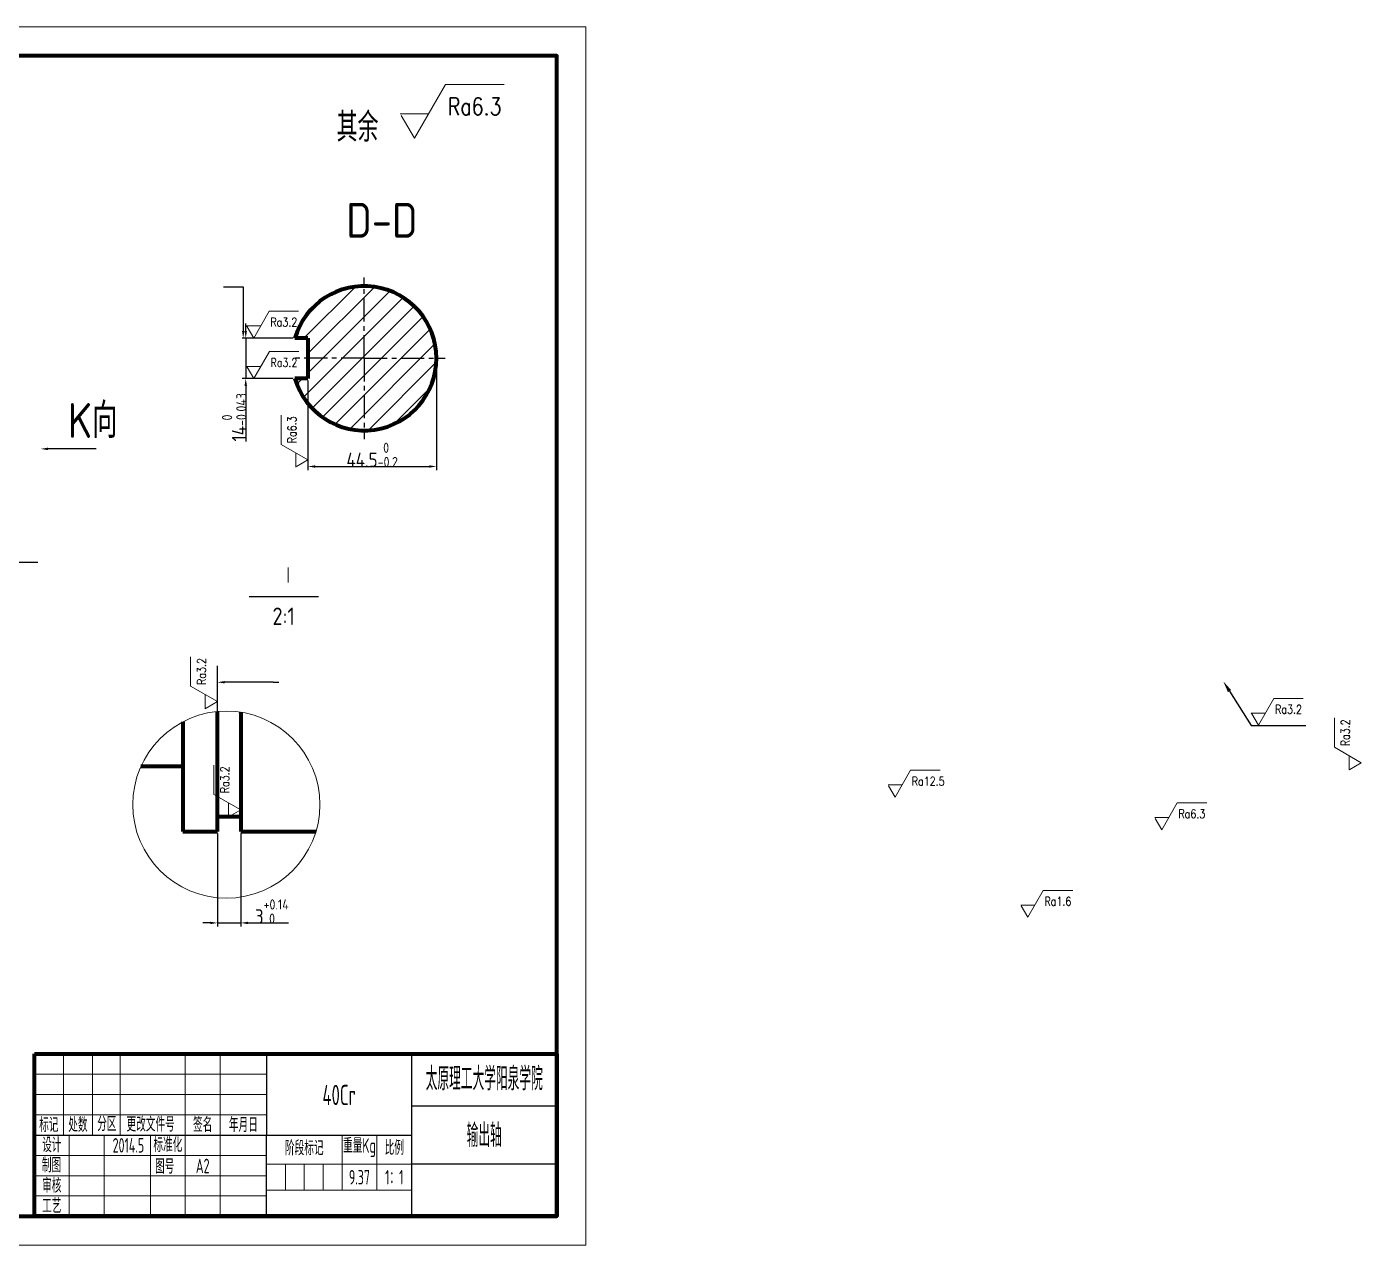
# Model space of a CAD drawing. Header units: millimetres. Extents: x -134 to 1622, y -8 to 444.
# Drawn here: x 1161.8 to 1621.6, y -8.4 to 411.6 of the extents above; entities that cross this region are included whole.
import ezdxf
from ezdxf import colors
from ezdxf.entities.mleader import LeaderData, LeaderLine
from ezdxf.math import Vec2, Vec3

# ---------------------------------------------------------------- set-up
doc = ezdxf.new("R2010")
doc.units = ezdxf.units.MM
doc.header["$LTSCALE"] = 0.25
doc.linetypes.add('CENTER', pattern=[50.8, 31.75, -6.35, 6.35, -6.35])
for name, color, linetype in [('2细线层', 4, 'Continuous'), ('中心线', 1, 'CENTER'), ('剖面线', 2, 'Continuous'), ('标注线', 3, 'Continuous'), ('细实线层', 7, 'Continuous')]:
    doc.layers.add(name, color=color, linetype=linetype)
for name, color, linetype, lineweight in [('图层2', 7, 'Continuous', 9), ('粗实线', 6, 'Continuous', 70), ('细实线', 6, 'Continuous', 20), ('轮廓', 7, 'Continuous', 50)]:
    doc.layers.add(name, color=color, linetype=linetype, lineweight=lineweight)
doc.styles.add('biaozhu', font='gbenor.shx', dxfattribs={"height": 5, "bigfont": 'gbcbig.shx'})
doc.styles.add('gbcbig1', font='gbenor.shx', dxfattribs={"width": 0.7, "height": 5, "bigfont": 'gbcbig.shx'})
doc.styles.add('TH_GBDIM', font='romans.shx', dxfattribs={"width": 0.8, "bigfont": 'gbcbig.shx'})
doc.dimstyles.new('ISO-25', dxfattribs={"dimtxt": 5, "dimasz": 2.5, "dimexe": 1.25, "dimexo": 0.625, "dimtad": 1, "dimdec": 0, "dimtxsty": 'biaozhu', "dimcen": 2.5, "dimadec": 0, "dimazin": 0, "dimtfac": 1, "dimtdec": 0, "dimtmove": 0, "dimatfit": 0, "dimfxl": 1, "dimarcsym": 0})

# ---------------------------------------------------------------- blocks, each defined once
blk = doc.blocks.new('*D24')
at = {"layer": 'Defpoints', "color": 0}
for p in [(1254.24, 304.28), (1237.29, 290.34), (1254.28, 290.34)]:
    blk.add_point(p, dxfattribs=at)
at = {"layer": '标注线', "color": 0, "lineweight": -2, "transparency": 16777216}
for p, q in [((1237.29, 306.78), (1237.29, 309.28)), ((1253.61, 304.28), (1236.04, 304.28)), ((1237.29, 304.28), (1237.29, 290.34)), ((1253.65, 290.34), (1236.04, 290.34)), ((1237.29, 287.84), (1237.29, 268.68))]:
    blk.add_line(p, q, dxfattribs=at)
at = {"layer": '标注线', "color": 0, "transparency": 16777216}
for points in [[(1236.87, 306.78), (1237.71, 306.78), (1237.29, 304.28)], [(1236.87, 287.84), (1237.71, 287.84), (1237.29, 290.34)]]:
    blk.add_solid(points, dxfattribs=at)
at = {"layer": '标注线', "color": 0, "transparency": 16777216, "insert": (1233.32, 277.01), "char_height": 5, "attachment_point": 5, "rotation": 90, "style": 'biaozhu'}
blk.add_mtext('14{\\H0.7x;\\S 0^ -0.043;}', dxfattribs=at)
blk = doc.blocks.new('*D25')
at = {"layer": 'Defpoints', "color": 0}
for p in [(1302.99, 297.33), (1258.72, 290.34), (1302.99, 260.05)]:
    blk.add_point(p, dxfattribs=at)
at = {"layer": '标注线', "color": 0, "lineweight": -2, "transparency": 16777216}
for p, q in [((1302.99, 296.7), (1302.99, 258.8)), ((1258.72, 289.72), (1258.72, 258.8)), ((1261.22, 260.05), (1300.49, 260.05))]:
    blk.add_line(p, q, dxfattribs=at)
at = {"layer": '标注线', "color": 0, "transparency": 16777216}
for points in [[(1261.22, 260.46), (1261.22, 259.63), (1258.72, 260.05)], [(1300.49, 260.46), (1300.49, 259.63), (1302.99, 260.05)]]:
    blk.add_solid(points, dxfattribs=at)
at = {"layer": '标注线', "color": 0, "transparency": 16777216, "insert": (1280.85, 264.03), "char_height": 5, "attachment_point": 5, "style": 'biaozhu'}
blk.add_mtext('44.5{\\H0.7x;\\S 0^ -0.2;}', dxfattribs=at)
blk = doc.blocks.new('*D28')
at = {"layer": 'Defpoints', "color": 0}
for p in [(1227.56, 134.22), (1235.58, 134.22), (1235.58, 102.73)]:
    blk.add_point(p, dxfattribs=at)
at = {"layer": '标注线', "color": 0, "lineweight": -2, "transparency": 16777216}
for p, q in [((1227.56, 133.59), (1227.56, 101.48)), ((1235.58, 133.59), (1235.58, 101.48)), ((1225.06, 102.73), (1222.56, 102.73)), ((1227.56, 102.73), (1235.58, 102.73)), ((1238.08, 102.73), (1251.99, 102.73))]:
    blk.add_line(p, q, dxfattribs=at)
at = {"layer": '标注线', "color": 0, "transparency": 16777216}
for points in [[(1225.06, 103.15), (1225.06, 102.32), (1227.56, 102.73)], [(1238.08, 103.15), (1238.08, 102.32), (1235.58, 102.73)]]:
    blk.add_solid(points, dxfattribs=at)
at = {"layer": '标注线', "color": 0, "transparency": 16777216, "insert": (1246.28, 106.64), "char_height": 5, "attachment_point": 5, "style": 'biaozhu'}
blk.add_mtext('3{\\H0.7x;\\S+0.14^  0;}', dxfattribs=at)
blk = doc.blocks.new('000')
at = {"layer": '图层2'}
for p, q in [((0, 0), (7.14, 12.38)), ((7.14, 12.38), (20.64, 12.38)), ((-3.03, 5.25), (-3.24, 5.62)), ((-3.24, 5.62), (3.24, 5.62)), ((0, 0), (-3.03, 5.25))]:
    blk.add_line(p, q, dxfattribs=at)
at = {"layer": '细实线层', "insert": (7.67, 9.33), "char_height": 4, "attachment_point": 1, "style": 'TH_GBDIM'}
blk.add_mtext_dynamic_manual_height_columns('Ra3.2', width=13.0737, gutter_width=25, heights=[0], dxfattribs=at)

msp = doc.modelspace()

# ---------------------------------------------------------------- hatches: boundary and pattern name
at = {"layer": '剖面线'}
h = msp.add_hatch(dxfattribs=at)
h.set_pattern_fill('ANSI31', color=256, scale=1.5)
h.set_pattern_definition([(45, (746.778, -44.622), (-3.367596, 3.367596), [])])
edge = h.paths.add_edge_path()
edge.add_arc((1278.11, 297.33), 24.87, 196.3118, 523.753)
edge.add_line((1254.24, 304.28), (1258.72, 304.28))
edge.add_line((1258.72, 304.28), (1258.72, 290.34))
edge.add_line((1258.72, 290.34), (1254.24, 290.34))

# ---------------------------------------------------------------- linework, layer by layer
at = {"layer": '中心线'}
for q in [(1278.11, 325.16), (1254.43, 297.33), (1305.95, 297.33), (1278.11, 269.44)]:
    msp.add_line((1278.11, 297.33), q, dxfattribs=at)
at = {"layer": '图层2'}
for p, q in [((1295.4, 373.15), (1306.1, 391.71)), ((1306.1, 391.71), (1326.35, 391.71)), ((1290.53, 381.58), (1300.26, 381.58)), ((1295.4, 373.15), (1290.86, 381.02)), ((1249.44, 267.64), (1249.44, 277.77)), ((1258.72, 262.29), (1249.44, 267.64)), ((1254.5, 259.86), (1254.5, 264.72)), ((1258.72, 262.29), (1254.78, 260.02)), ((1461.01, 146.07), (1466.36, 155.35)), ((1466.36, 155.35), (1476.49, 155.35)), ((1458.58, 150.29), (1463.44, 150.29)), ((1461.01, 146.07), (1458.74, 150.01)), ((1552.88, 134.84), (1558.23, 144.12)), ((1558.23, 144.12), (1568.36, 144.12)), ((1550.45, 139.06), (1555.31, 139.06)), ((1552.88, 134.84), (1550.61, 138.78)), ((1506.73, 104.68), (1512.08, 113.96)), ((1512.08, 113.96), (1522.21, 113.96)), ((1504.3, 108.9), (1509.16, 108.9)), ((1506.73, 104.68), (1504.46, 108.62))]:
    msp.add_line(p, q, dxfattribs=at)
at = {"layer": '标注线'}
for p, q in [((1229.62, 321.92), (1236.41, 321.93)), ((1236.41, 321.93), (1236.41, 306.78)), ((1185.79, 266.11), (1169.11, 266.11)), ((1147.34, 227.07), (1165.65, 227.09)), ((1238.42, 215.21), (1262.31, 215.21)), ((1227.56, 175.61), (1227.56, 191.37)), ((1246.73, 185.68), (1230.06, 185.68)), ((1246.73, 185.68), (1248.7, 185.68))]:
    msp.add_line(p, q, dxfattribs=at)
for points in [[(1236.83, 306.78), (1235.99, 306.78), (1236.41, 304.28)], [(1169.11, 265.69), (1169.11, 266.52), (1166.61, 266.11)], [(1230.06, 185.26), (1230.06, 186.1), (1227.56, 185.68)]]:
    msp.add_solid(points, dxfattribs=at)
at = {"layer": '粗实线'}
for p, q in [((1258.72, 304.28), (1254.24, 304.28)), ((1258.72, 304.28), (1258.72, 290.34)), ((1258.72, 290.34), (1254.24, 290.34)), ((1227.56, 134.22), (1227.56, 175.61)), ((1235.58, 175.37), (1235.58, 139.43)), ((1215.63, 172.06), (1215.63, 134.22)), ((1215.63, 156.6), (1201.15, 156.6)), ((1227.56, 139.43), (1235.58, 139.43)), ((1235.58, 139.43), (1235.58, 134.22)), ((1215.63, 134.22), (1227.56, 134.22)), ((1235.58, 134.22), (1261.49, 134.22)), ((1164.46, 1.62), (1164.46, 57.62)), ((1164.46, 57.62), (1344.46, 57.62)), ((1164.46, 57.62), (1344.46, 57.62)), ((1164.46, 1.62), (1164.46, 57.62)), ((1344.46, 57.62), (1344.46, 1.62)), ((1344.46, 57.62), (1344.46, 1.62)), ((1344.46, 1.62), (1164.46, 1.62)), ((1344.46, 1.62), (1164.46, 1.62))]:
    msp.add_line(p, q, dxfattribs=at)
at = {"layer": '粗实线', "color": 0}
for p, q in [((1164.46, 57.62), (1344.46, 57.62)), ((1164.46, 1.62), (1164.46, 57.62))]:
    msp.add_line(p, q, dxfattribs=at)
at = {"layer": '粗实线'}
msp.add_lwpolyline([(785.46, 1.62), (1344.46, 1.62), (1344.46, 401.62), (785.46, 401.62)], dxfattribs=at)
msp.add_arc((1278.11, 297.33), 24.87, 196.3118, 163.753, dxfattribs=at)
at = {"layer": '细实线', "color": 0}
for p, q in [((1174.46, 57.62), (1174.46, 29.62)), ((1184.46, 57.62), (1184.46, 29.62)), ((1216.46, 57.62), (1216.46, 29.62)), ((1228.46, 57.62), (1228.46, 29.62)), ((1164.46, 50.62), (1244.46, 50.62)), ((1164.46, 43.62), (1244.46, 43.62)), ((1164.46, 36.62), (1244.46, 36.62)), ((1176.46, 1.62), (1176.46, 29.62)), ((1188.46, 1.62), (1188.46, 29.62)), ((1204.46, 1.62), (1204.46, 29.62)), ((1216.46, 1.62), (1216.46, 29.62)), ((1228.46, 1.62), (1228.46, 29.62)), ((1270.46, 29.62), (1270.46, 10.62)), ((1282.46, 29.62), (1282.46, 10.62)), ((1164.46, 22.62), (1244.46, 22.62)), ((1244.46, 19.62), (1294.46, 19.62)), ((1250.96, 19.62), (1250.96, 10.62)), ((1257.46, 19.62), (1257.46, 10.62)), ((1263.96, 19.62), (1263.96, 10.62)), ((1164.46, 15.62), (1244.46, 15.62)), ((1244.46, 10.62), (1294.46, 10.62)), ((1164.46, 8.62), (1244.46, 8.62))]:
    msp.add_line(p, q, dxfattribs=at)
at = {"layer": '细实线'}
for p, q in [((1174.46, 57.62), (1174.46, 29.62)), ((1184.46, 57.62), (1184.46, 29.62)), ((1194.04, 57.62), (1194.04, 29.62)), ((1216.46, 57.62), (1216.46, 1.62)), ((1228.46, 57.62), (1228.46, 1.62)), ((1244.46, 36.62), (1244.46, 57.62)), ((1244.46, 57.62), (1244.46, 1.62)), ((1294.46, 57.62), (1294.46, 1.62)), ((1164.46, 50.62), (1244.46, 50.62)), ((1244.46, 50.62), (1244.46, 43.62)), ((1244.46, 43.62), (1164.46, 43.62)), ((1294.46, 39.62), (1344.46, 39.62)), ((1164.46, 36.62), (1244.46, 36.62)), ((1164.46, 29.62), (1294.46, 29.62)), ((1176.46, 29.62), (1176.46, 1.62)), ((1188.46, 29.62), (1188.46, 1.62)), ((1204.46, 29.62), (1204.46, 1.62)), ((1270.46, 29.62), (1270.46, 10.62)), ((1282.46, 29.62), (1282.46, 10.62)), ((1164.46, 22.62), (1244.46, 22.62)), ((1244.46, 19.62), (1344.46, 19.62)), ((1250.96, 19.62), (1250.96, 10.62)), ((1257.46, 19.62), (1257.46, 10.62)), ((1263.96, 19.62), (1263.96, 10.62)), ((1164.46, 15.62), (1244.46, 15.62)), ((1244.46, 10.62), (1294.46, 10.62)), ((1164.46, 8.62), (1244.46, 8.62))]:
    msp.add_line(p, q, dxfattribs=at)
at = {"layer": '细实线', "color": 0, "lineweight": 25}
for p, q in [((1244.46, 57.62), (1244.46, 29.62)), ((1294.46, 1.62), (1294.46, 57.62)), ((1344.46, 39.62), (1294.46, 39.62)), ((1164.46, 29.62), (1294.46, 29.62)), ((1344.46, 19.62), (1294.46, 19.62))]:
    msp.add_line(p, q, dxfattribs=at)
at = {"layer": '细实线'}
msp.add_lwpolyline([(760.46, -8.38), (1354.46, -8.38), (1354.46, 411.62), (760.46, 411.62)], close=True, dxfattribs=at)
msp.add_circle((1230.61, 143.51), 32.24, dxfattribs=at)
at = {"layer": '轮廓', "color": 0, "lineweight": 25}
msp.add_line((1244.46, 1.62), (1244.46, 29.62), dxfattribs=at)
at = {"layer": '轮廓', "color": 0}
msp.add_line((1344.46, 1.62), (1164.46, 1.62), dxfattribs=at)

# ---------------------------------------------------------------- block references
at = {"layer": '标注线', "xscale": 0.75, "yscale": 0.75, "zscale": 0.75}
for p in [(1240.03, 304.28), (1240.08, 290.34), (1586.17, 170.85)]:
    msp.add_blockref('000', p, dxfattribs=at)
at = {"layer": '标注线', "xscale": 0.75, "yscale": 0.75, "zscale": 0.75, "rotation": 90}
for p in [(1227.56, 179), (1621.63, 157.9), (1235.57, 141.68)]:
    msp.add_blockref('000', p, dxfattribs=at)

# ---------------------------------------------------------------- texts
at = {"layer": '标注线', "attachment_point": 1, "style": 'biaozhu'}
for s, width, insert, char_height in [('其余', 20.706, (1268.6, 381.97), 10), ('D-D', 65.3373, (1271.9, 350.9), 12), ('K向', 51.322, (1175.94, 281.89), 12), ('Ⅰ', 57.5895, (1249.75, 225.48), 6), ('2:1', 83.1069, (1246.49, 211.43), 6)]:
    msp.add_mtext_dynamic_manual_height_columns(s, width=width, gutter_width=25, heights=[0], dxfattribs=dict(at, insert=insert, char_height=char_height))
at = {"layer": '细实线', "color": 0, "attachment_point": 5, "style": 'gbcbig1'}
for s, insert, char_height, width in [('太原理工大学阳泉学院', (1319.46, 49.03), 8, 50), ('40Cr', (1269.46, 43.44), 7, 50), ('标记', (1169.46, 33.16), 5, 10), ('处数', (1179.46, 33.16), 5, 10), ('分区', (1189.43, 33.47), 5, 10), ('更改文件号', (1204.53, 33.31), 5, 26), ('签名', (1222.46, 33.21), 5, 12), ('年月日', (1236.46, 33.16), 5, 16), ('输出轴', (1319.46, 29.52), 8, 50), ('设计', (1170.46, 26.21), 5, 12), ('2014.5', (1196.87, 26.08), 5, 16), ('标准化', (1210.46, 26.28), 5, 12), ('阶段标记', (1257.46, 25.16), 5, 26), ('重量Kg', (1276.46, 25.26), 5, 12), ('比例', (1288.46, 25.26), 5, 12), ('制图', (1170.38, 19.25), 5, 12), ('图号', (1209.36, 18.82), 5, 16), ('A2', (1222.46, 18.97), 5, 16), ('审核', (1170.46, 12.21), 5, 12), ('9.37', (1276.45, 15.08), 5, 12), ('1：1', (1288.46, 15.08), 5, 12), ('工艺', (1170.46, 5.21), 5, 12)]:
    msp.add_mtext(s, dxfattribs=dict(at, insert=insert, char_height=char_height, width=width))
at = {"layer": '细实线层', "attachment_point": 1, "style": 'TH_GBDIM'}
for s, insert, char_height in [('Ra6.3', (1306.9, 387.14), 6), ('Ra12.5', (1466.76, 153.07), 3), ('Ra6.3', (1558.63, 141.84), 3), ('Ra1.6', (1512.48, 111.68), 3)]:
    msp.add_mtext_dynamic_manual_height_columns(s, width=13.0737, gutter_width=25, heights=[0], dxfattribs=dict(at, insert=insert, char_height=char_height))
at = {"layer": '细实线层', "insert": (1251.72, 268.04), "char_height": 3, "attachment_point": 1, "rotation": 90, "style": 'TH_GBDIM'}
msp.add_mtext_dynamic_manual_height_columns('Ra6.3', width=13.0737, gutter_width=25, heights=[0], dxfattribs=at)

# ---------------------------------------------------------------- dimensions: what is measured, and where the dimension line sits
at = {"layer": '标注线'}
dim = msp.add_linear_dim(base=(1237.29, 290.34), p1=(1254.24, 304.28), p2=(1254.28, 290.34), angle=90, text='14{\\H0.7x;\\S 0^ -0.043;}', dimstyle='ISO-25', dxfattribs=at)
dim.commit()
dim.dimension.update_dxf_attribs({"geometry": '*D24', "text_midpoint": (1233.32, 277.01)})
for base, p1, p2, text, picture, middle in [((1302.99, 260.05), (1258.72, 290.34), (1302.99, 297.33), '44.5{\\H0.7x;\\S 0^ -0.2;}', '*D25', (1280.85, 264.03)), ((1235.58, 102.73), (1227.56, 134.22), (1235.58, 134.22), '3{\\H0.7x;\\S+0.14^  0;}', '*D28', (1246.28, 106.64))]:
    dim = msp.add_linear_dim(base=base, p1=p1, p2=p2, text=text, dimstyle='ISO-25', dxfattribs=at)
    dim.commit()
    dim.dimension.update_dxf_attribs({"geometry": picture, "text_midpoint": middle})

# ---------------------------------------------------------------- leaders
at = {"layer": '2细线层'}
ml = msp.add_multileader_mtext('Standard', dxfattribs=at)
ml.set_content('', color=256)
ml.set_leader_properties()
ml.build(insert=Vec2(0, 0))
ctx = ml.context
ctx.base_point, ctx.plane_origin = Vec3(1602.49, 170.79), Vec3(1574.09, 186.01)
notes = []
notes.append((ctx, [(0, (1, 1, 0), (1583.71, 170.79), (1, 0), 18.78, [(0, [(1574.09, 186.01)], 0, [])])]))
ctx.mtext.insert, ctx.mtext.flow_direction = Vec3(1604.49, 172.79), 5
for ctx, leaders in notes:
    for number, flags, end, landing, length, lines in leaders:
        leader = LeaderData()
        leader.index, (leader.has_last_leader_line, leader.has_dogleg_vector, leader.attachment_direction) = number, flags
        leader.last_leader_point, leader.dogleg_vector, leader.dogleg_length = Vec3(end), Vec3(landing), length
        for number, points, colour, breaks in lines:
            line = LeaderLine()
            line.index, line.vertices, line.color, line.breaks = number, Vec3.list(points), colors.encode_raw_color(colour), breaks
            leader.lines.append(line)
        ctx.leaders.append(leader)

doc.saveas('drawing.dxf')
